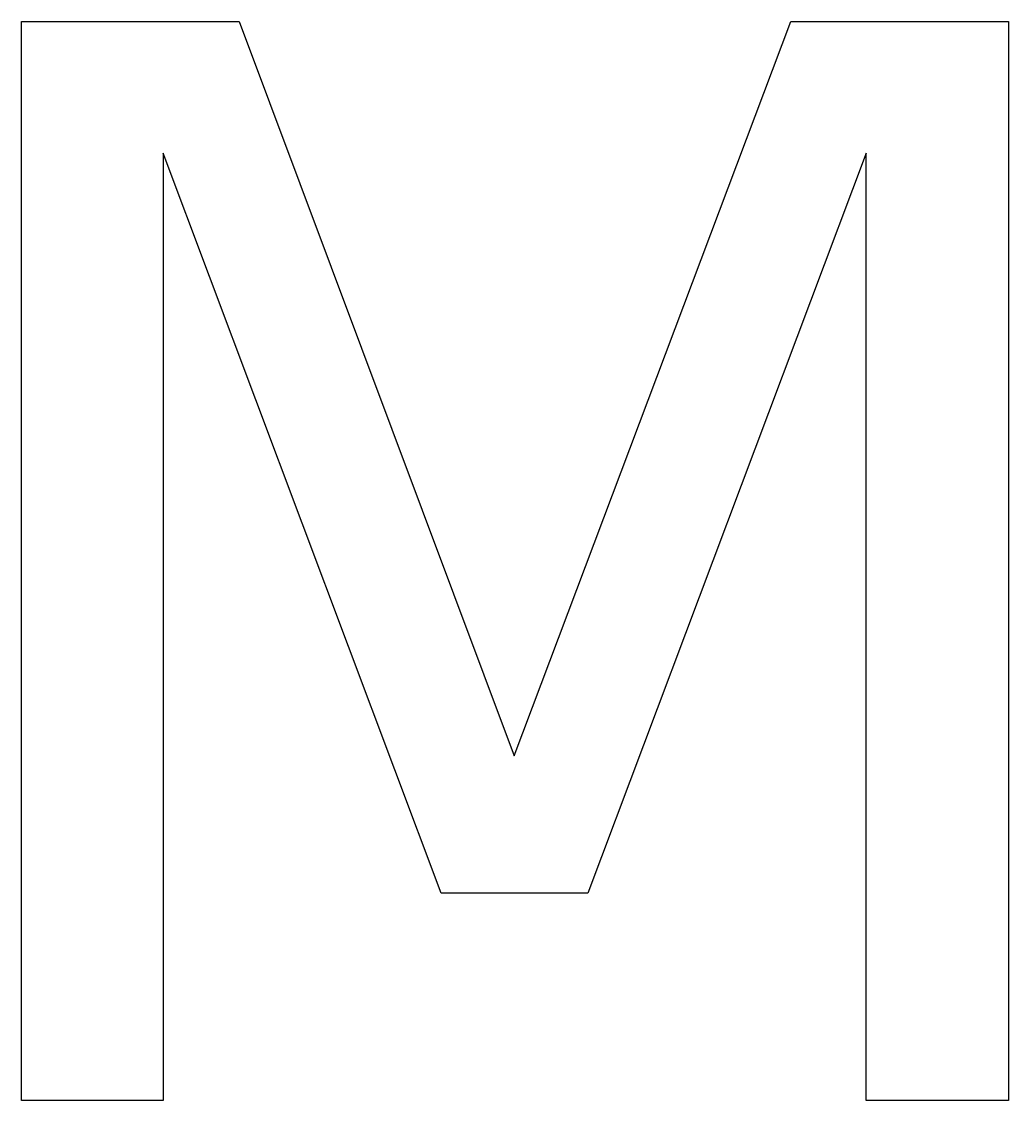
# Model space of a CAD drawing. Extents: x -3.52 to 4.01, y -3.67 to 4.56.
import ezdxf

# ---------------------------------------------------------------- set-up
doc = ezdxf.new("R2010")
doc.units = 0
doc.layers.get('0').update_dxf_attribs({"linetype": 'CONTINUOUS'})

msp = doc.modelspace()

# ---------------------------------------------------------------- linework, layer by layer
at = {"color": 7}
msp.add_lwpolyline([(-3.522266, 4.559351), (-1.863107, 4.559351), (0.237022, -1.040996), (2.348176, 4.559351), (4.007335, 4.559351), (4.007335, -3.670294), (2.92144, -3.670294), (2.92144, 3.556138), (0.799262, -2.088306), (-0.319704, -2.088306), (-2.441883, 3.556138), (-2.441883, -3.670294), (-3.522266, -3.670294), (-3.522266, 4.559351)], dxfattribs=at)

doc.saveas('drawing.dxf')
